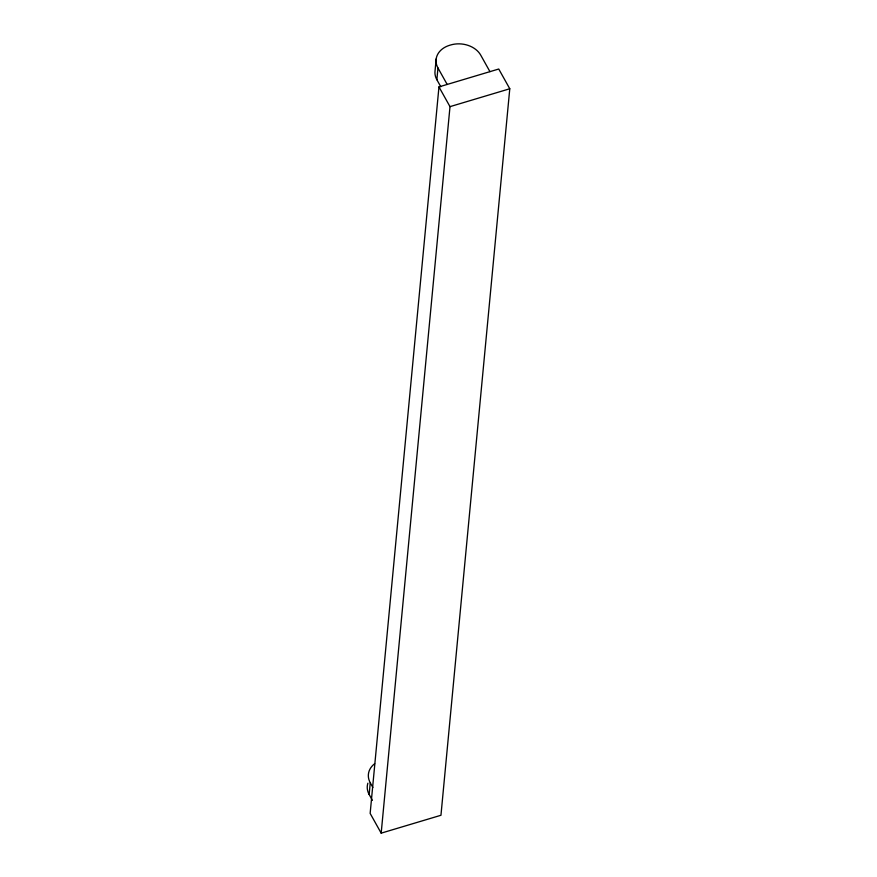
<?xml version="1.0" encoding="UTF-8"?>
<svg xmlns="http://www.w3.org/2000/svg" width="877" height="877" viewBox="0 0 877 877"><rect width="100%" height="100%" fill="white"/><g stroke="black" fill="none" stroke-linecap="round" stroke-linejoin="round"><path stroke-width="1.32" d="M436.176 58.923L435.069 70.642A22.901 17.551 5.4 0 0 436.856 79.708L440.802 86.757M372.44 800.372L369.151 794.485L370.258 782.777A22.901 17.551 5.4 0 1 374.687 763.703M436.856 79.708L437.974 67.989A22.901 17.551 5.4 0 1 449.704 45.264L450.625 44.99A22.901 17.551 5.4 0 1 480.749 55.185L489.947 71.651M438.96 86.9L370.149 813.407L381.177 833.15L440.956 815.27L509.778 88.763L498.739 69.02L438.96 86.9L450 106.643L381.177 833.15M450 106.643L509.778 88.763M437.974 67.989L447.171 84.444M370.258 782.777L372.889 787.469M369.151 794.485A22.901 17.551 5.4 0 1 367.88 783.183"/></g></svg>
